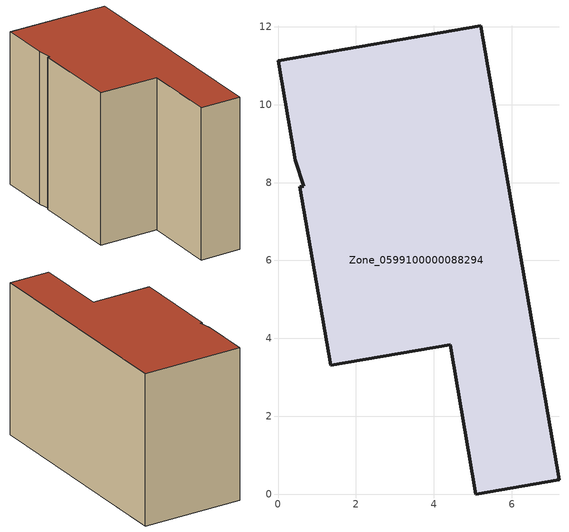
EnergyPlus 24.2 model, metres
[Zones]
Zone_0599100000088294
 floor ground (C_G): 5.2,12.02 7.21,0.37 5.08,0 4.42,3.84 1.35,3.31 0.56,7.89 0.67,7.91 0.44,8.57 0,11.13 z0
 wall outside (C_F): 7.21,0.37 5.2,12.02 0,11.13 0.44,8.57 0.67,7.91 0.56,7.89 1.35,3.31 4.42,3.84 5.08,0 7.21,0.37 z0:7.94
 roof outside (C_R): 0.56,7.89 1.35,3.31 4.42,3.84 5.08,0 7.21,0.37 5.2,12.02 0,11.13 0.44,8.57 0.67,7.91 z7.94
[BUILDING]
Pand.0599100000088294: North Axis=0; Terrain=City; Loads Convergence Tolerance Value=0.04; Temperature Convergence Tolerance Value=0.4; Solar Distribution=FullExterior; Maximum Number of Warmup Days=25; Minimum Number of Warmup Days=1
[Site:Location]
Rotterdam.The.Hague.AP_ZH_NLD Design_Conditions: Latitude=51.96; Longitude=4.45; Time Zone=1; Elevation=-4.5
[SITE:GROUNDTEMPERATURE:BUILDINGSURFACE]
18, 18, 18, 18, 18, 18, 18, 18, 18, 18, 18, 18
[MATERIAL] Thermal Absorptance=0.9; Solar Absorptance=0.7; Visible Absorptance=0.7
Name | Roughness | Thickness | Conductivity | Density | Specific Heat
G.TC.1946 | MediumSmooth | 0.15 | 1 | 540 | 1210
F.TC.1946 | Rough | 0.3 | 0.857143 | 1920 | 840
R.TC.1946 | MediumRough | 0.2 | 0.909091 | 1500 | 1000
[CONSTRUCTION]
C_G: G.TC.1946
C_F: F.TC.1946
C_R: R.TC.1946
[ZONE]
Zone_0599100000088294: Type=1; Multiplier=1; Ceiling Height=Autocalculate; Volume=Autocalculate; Floor Area=autocalculate; Part of Total Floor Area=Yes
[ZONEINFILTRATION:DESIGNFLOWRATE]
Infil_Zone_0599100000088294: Zone or ZoneList or Space or SpaceList=Zone_0599100000088294; Schedule=AlwaysOn; Design Flow Rate Calculation Method=Flow/Area; Flow Rate per Floor Area=0.003; Constant Term Coefficient=1; Temperature Term Coefficient=0; Velocity Term Coefficient=0; Velocity Squared Term Coefficient=0
[HVACTEMPLATE:ZONE:IDEALLOADSAIRSYSTEM]
Zone_0599100000088294: Maximum Heating Supply Air Temperature=50; Minimum Cooling Supply Air Temperature=13; Maximum Heating Supply Air Humidity Ratio=0.0156; Minimum Cooling Supply Air Humidity Ratio=0.0077; Heating Limit=NoLimit; Cooling Limit=NoLimit; Dehumidification Control Type=ConstantSensibleHeatRatio; Cooling Sensible Heat Ratio=0.7; Dehumidification Setpoint=60; Humidification Control Type=None; Humidification Setpoint=30; Outdoor Air Method=None; Outdoor Air Flow Rate per Person=0.00944; Outdoor Air Flow Rate per Zone Floor Area=0; Outdoor Air Flow Rate per Zone=0; Demand Controlled Ventilation Type=None; Outdoor Air Economizer Type=NoEconomizer; Heat Recovery Type=None; Sensible Heat Recovery Effectiveness=0.7; Latent Heat Recovery Effectiveness=0.65
[ZONECONTROL:THERMOSTAT]
ThermostatControl_Zone_0599100000088294: Zone or ZoneList=Zone_0599100000088294; Control Type Schedule=DualSetpointControlType; Control 1=Thermostat_Zone_0599100000088294; Temperature Difference Between Cutout And Setpoint=0
[THERMOSTATSETPOINT:DUALSETPOINT]
Thermostat_Zone_0599100000088294: Heating Setpoint Temperature Schedule=HeatingSetpoint_Zone_0599100000088294; Cooling Setpoint Temperature Schedule=CoolingSetpoint_Zone_0599100000088294
[SCHEDULE:COMPACT]
HeatingSetpoint_Zone_0599100000088294: Through: 12/31, For: AllDays, Until: 24:00, 21
CoolingSetpoint_Zone_0599100000088294: Through: 12/31, For: AllDays, Until: 24:00, 24
DualSetpointControlType: Through: 12/31, For: AllDays, Until: 24:00, 4
AlwaysOn: Through: 12/31, For: AllDays, Until: 24:00, 1
